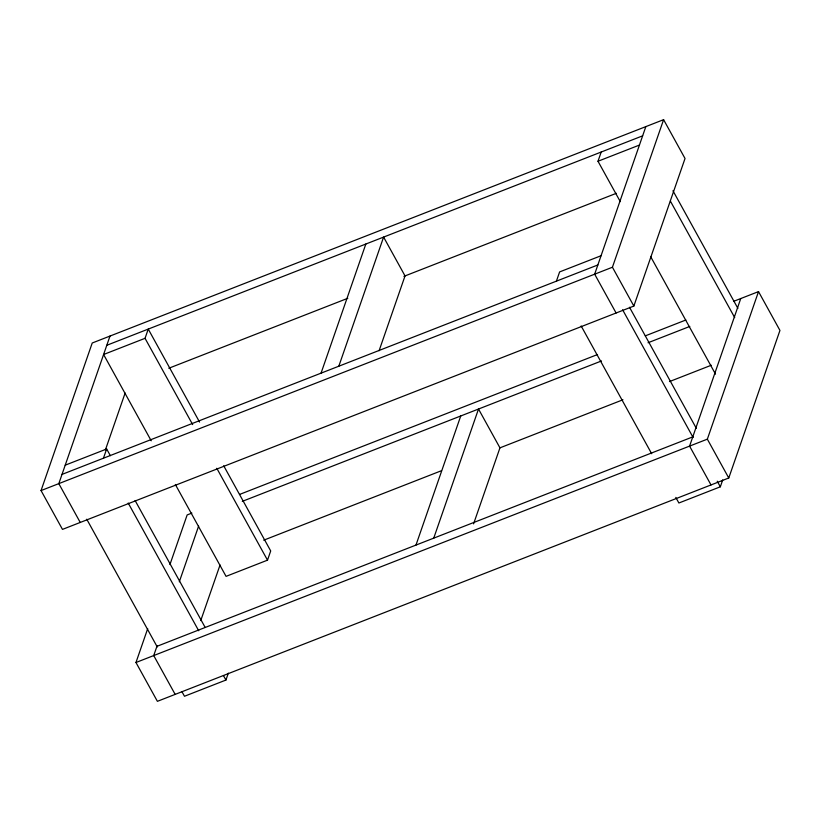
<?xml version="1.0" encoding="UTF-8"?>
<svg xmlns="http://www.w3.org/2000/svg" width="821" height="821" viewBox="0 0 821 821"><rect width="100%" height="100%" fill="white"/><g stroke="black" fill="none" stroke-linecap="round" stroke-linejoin="round"><path stroke-width="1.23" d="M41.05 490.568L92.229 343.004L663.604 119.671L685.032 158.494L633.853 306.059L62.478 529.391L41.05 490.568L612.425 267.236L663.604 119.671M109.993 336.066L58.814 483.631L80.242 522.454M105.416 449.877L125.131 393.033M103.456 458.2L106.658 448.984L65.208 465.179M192.668 424.59L145.04 338.314L148.242 329.088L199.575 422.086M733.594 301.348L758.522 291.609L779.95 330.432L728.771 477.996L157.396 701.329L135.968 662.506L147.708 628.64M169.947 564.54L187.147 514.941L191.878 513.094M157.078 645.891L153.722 655.568L175.16 694.392M179.317 581.781L198.61 526.148M200.745 620.604L220.049 564.971M321.052 373.155L365.838 244.032M182.005 691.775L184.479 696.259L225.929 680.055L228.33 673.138M175.345 484.482L226.062 576.363L267.513 560.158L270.704 550.942L223.702 465.784M338.816 366.207L383.602 237.084L405.03 275.918L379.086 350.731M415.97 545.082L460.745 415.97M433.734 538.145L478.51 409.022L499.948 447.845L473.584 523.87M556.412 281.151L559.614 271.925L601.064 255.731M620.266 201.597L597.996 161.255L601.198 152.039M645.84 126.608L594.661 274.173L616.099 312.996M740.758 298.546L689.578 446.111L711.007 484.934M728.771 477.996L707.343 439.163L758.522 291.609M675.796 497.403L678.885 503.006L720.335 486.802L722.726 479.885M106.792 345.292L642.638 135.834M145.04 338.314L103.59 354.508L151.218 440.785M597.996 161.255L639.446 145.06M168.798 368.249L347.817 298.28M403.911 276.349L616.335 193.315M62.016 474.405L597.862 264.957M239.516 494.468L597.544 354.528M645.285 335.871L685.853 320.005M242.287 501.364L601.506 360.953M648.046 342.757L689.814 326.43M263.715 540.187L441.534 470.679M500.01 447.825L622.934 399.776M669.484 381.58L711.253 365.253M156.924 646.343L692.78 436.885M135.968 662.506L707.343 439.163M672.953 190.739L737.894 308.388M670.367 201.083L734.703 317.604M650.571 256.501L715.522 374.15M612.425 267.236L633.853 306.059M629.512 307.27L696.311 428.285M622.605 309.774L693.119 437.501M717.236 481.198L720.335 486.802M581.155 325.968L651.669 453.705M216.795 468.288L267.513 560.158M106.658 448.984L110.373 455.706M135.106 500.523L205.004 627.141M128.199 503.027L198.713 630.754M223.456 675.58L225.929 680.055M86.749 519.221L157.263 646.958"/></g></svg>
